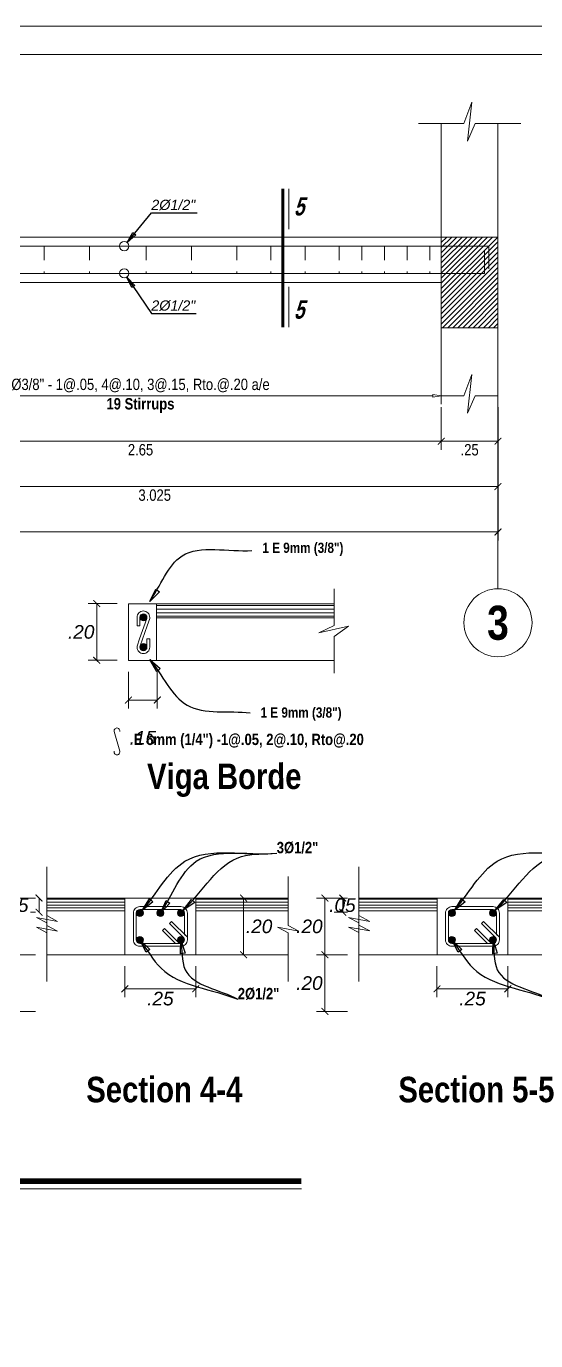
# Model space of a CAD drawing. Header units: millimetres. Extents: x 68 to 194, y 47 to 103.
# Drawn here: x 98.64 to 103.13, y 62.51 to 74.1 of the extents above; entities that cross this region are included whole.
import ezdxf
from ezdxf.enums import TextEntityAlignment as Align

# ---------------------------------------------------------------- set-up
doc = ezdxf.new("R2010")
doc.units = ezdxf.units.MM
doc.linetypes.add('CENTER2', pattern=[28.575, 19.05, -3.175, 3.175, -3.175])
doc.linetypes.add('DASHED2', pattern=[0.375, 0.25, -0.125])
for name, color, linetype, lineweight in [('E_Columna', 3, 'Continuous', 25), ('E_Estribo', 1, 'CENTER2', 20), ('E_Fierros', 2, 'Continuous', 50), ('G_Achurados', 54, 'Continuous', 5), ('G_Complemento', 30, 'Continuous', 20), ('G_Cortes', 3, 'Continuous', 60), ('G_Ejes', 253, 'Continuous', 20), ('G_Sombreados', 8, 'Continuous', 9), ('G_Texto', 122, 'Continuous', 20)]:
    doc.layers.add(name, color=color, linetype=linetype, lineweight=lineweight)
doc.layers.add('G_Acotación', color=171, linetype='Continuous')
doc.styles.add('Acotacion', font='ARIALN.TTF')
doc.styles.add('ARIAL', font='ariali.ttf', dxfattribs={"height": 0.12})
doc.styles.add('Cotas', font='ARIALNB.TTF', dxfattribs={"height": 0.1})
doc.styles.add('Eje', font='ARIALNB.TTF', dxfattribs={"height": 0.3})
doc.styles.add('Notas', font='ARIALNB.TTF', dxfattribs={"height": 0.15})
doc.styles.add('TITULOS', font='ARIALNB.TTF', dxfattribs={"height": 0.3})
doc.dimstyles.new('120', dxfattribs={"dimtxt": 1, "dimasz": 0.06, "dimexe": 0.06, "dimexo": 0.1, "dimgap": 0.08, "dimtad": 3, "dimtih": 1, "dimtoh": 1, "dimlfac": 0.4, "dimzin": 1, "dimdsep": 46, "dimtxsty": 'Cotas', "dimblk": 'ARCHTICK', "dimcen": 2.5, "dimdle": 0.06, "dimclrt": 21, "dimazin": 0, "dimtp": 0.2, "dimtm": 0.2, "dimtfac": 1, "dimtix": 1, "dimtmove": 1, "dimatfit": 0, "dimfxl": 0, "dimtolj": 1, "dimtzin": 1, "dimarcsym": 0})
doc.dimstyles.new('125', dxfattribs={"dimtxt": 1, "dimasz": 0.06, "dimexe": 0.06, "dimexo": 0.1, "dimgap": 0.08, "dimtad": 3, "dimtih": 1, "dimtoh": 1, "dimlfac": 0.5, "dimzin": 1, "dimdsep": 46, "dimtxsty": 'Cotas', "dimblk": 'ARCHTICK', "dimcen": 2.5, "dimdle": 0.06, "dimclrt": 4, "dimazin": 0, "dimtp": 0.2, "dimtm": 0.2, "dimtfac": 1, "dimtix": 1, "dimtmove": 1, "dimatfit": 3, "dimfxl": 0, "dimtolj": 1, "dimtzin": 1, "dimarcsym": 0})
doc.dimstyles.new('Lenin_20', dxfattribs={"dimscale": 0.5, "dimtxt": 0.1, "dimasz": 0.12, "dimexe": 0.15, "dimexo": 0.2, "dimgap": 0.05, "dimtad": 2, "dimtih": 1, "dimtoh": 1, "dimlfac": 0.4, "dimzin": 4, "dimdsep": 46, "dimtxsty": 'ARIAL', "dimblk": 'ARCHTICK', "dimcen": 0.12, "dimclrd": 256, "dimclre": 256, "dimclrt": 4, "dimazin": 1, "dimtm": 1e-09, "dimtfac": 1, "dimtmove": 2, "dimatfit": 2, "dimldrblk": 'ARCHTICK', "dimfxl": 0, "dimtolj": 1, "dimlwd": 13, "dimlwe": 18, "dimarcsym": 0})
doc.dimstyles.new('Lenin_25', dxfattribs={"dimscale": 0.5, "dimtxt": 0.2, "dimasz": 0.12, "dimexe": 0.15, "dimexo": 0.2, "dimgap": 0.05, "dimtad": 2, "dimtih": 1, "dimtoh": 1, "dimlfac": 0.5, "dimzin": 4, "dimdsep": 46, "dimtxsty": 'Acotacion', "dimblk": 'ARCHTICK', "dimcen": 0.12, "dimclrd": 256, "dimclre": 256, "dimclrt": 4, "dimazin": 1, "dimtm": 1e-09, "dimtfac": 1, "dimtmove": 2, "dimatfit": 2, "dimldrblk": 'ARCHTICK', "dimfxl": 0, "dimtolj": 1, "dimlwd": 13, "dimlwe": 18, "dimarcsym": 0})

# ---------------------------------------------------------------- blocks, each defined once
blk = doc.blocks.new('_ArchTick')
at = {"color": 0, "linetype": 'ByBlock', "const_width": 0.15}
blk.add_lwpolyline([(-0.5, -0.5), (0.5, 0.5)], dxfattribs=at)
blk = doc.blocks.new('*D601')
at = {"layer": 'Defpoints', "color": 0}
for p in [(90.8, 70.845), (102.8, 70.845), (102.8, 69.645)]:
    blk.add_point(p, dxfattribs=at)
at = {"layer": 'G_Acotación', "lineweight": 18}
for p, q in [((90.8, 70.745), (90.8, 69.57)), ((102.8, 70.745), (102.8, 69.57))]:
    blk.add_line(p, q, dxfattribs=at)
at = {"layer": 'G_Acotación', "lineweight": 13}
blk.add_line((90.8, 69.645), (102.8, 69.645), dxfattribs=at)
at = {"layer": 'G_Acotación', "lineweight": 13, "xscale": 0.06, "yscale": 0.06, "zscale": 0.06, "rotation": 180}
blk.add_blockref('_ArchTick', (90.8, 69.645), dxfattribs=at)
at = {"layer": 'G_Acotación', "lineweight": 13, "xscale": 0.06, "yscale": 0.06, "zscale": 0.06}
blk.add_blockref('_ArchTick', (102.8, 69.645), dxfattribs=at)
at = {"layer": 'G_Acotación', "color": 4, "lineweight": 5, "insert": (96.8, 69.569), "char_height": 0.1, "attachment_point": 5, "style": 'Acotacion'}
blk.add_mtext('\\A1;6.000', dxfattribs=at)
blk = doc.blocks.new('Eri')
blk.add_line((-1.7, 0), (0, 0))
blk.add_circle((-2, 0), 0.3)
at = {"color": 1, "style": 'Eje', "flags": 4}
blk.add_attdef('H', text='', height=0.3, dxfattribs=at).set_placement((-2, 0), align=Align.MIDDLE_CENTER)
blk = doc.blocks.new('_ClosedBlank')
at = {"color": 0, "linetype": 'ByBlock', "lineweight": -2}
for p, q in [((-1, 0.17), (0, 0)), ((-1, 0.17), (-1, -0.17)), ((0, 0), (-1, -0.17))]:
    blk.add_line(p, q, dxfattribs=at)
blk = doc.blocks.new('*D606')
at = {"layer": 'Defpoints', "color": 0}
for p in [(97, 71.845), (102.3, 71.845), (102.3, 70.845)]:
    blk.add_point(p, dxfattribs=at)
at = {"layer": 'G_Acotación', "lineweight": 18}
for p, q in [((97, 71.745), (97, 70.77)), ((102.3, 71.745), (102.3, 70.77))]:
    blk.add_line(p, q, dxfattribs=at)
at = {"layer": 'G_Acotación', "lineweight": 13}
blk.add_line((97.075, 70.845), (102.225, 70.845), dxfattribs=at)
at = {"layer": 'G_Acotación', "lineweight": 13, "xscale": 0.075, "yscale": 0.075, "zscale": 0.075, "rotation": 180}
blk.add_blockref('_ClosedBlank', (97, 70.845), dxfattribs=at)
at = {"layer": 'G_Acotación', "lineweight": 13, "xscale": 0.075, "yscale": 0.075, "zscale": 0.075}
blk.add_blockref('_ClosedBlank', (102.3, 70.845), dxfattribs=at)
at = {"layer": 'G_Acotación', "color": 4, "lineweight": 5, "insert": (99.65, 70.936), "char_height": 0.1, "attachment_point": 5, "style": 'Acotacion'}
blk.add_mtext('\\A1;Ø3/8" - 1@.05, 4@.10, 3@.15, Rto.@.20 a/e', dxfattribs=at)
blk = doc.blocks.new('*D607')
at = {"layer": 'Defpoints', "color": 0}
for p in [(96.75, 70.845), (102.8, 70.845), (102.8, 70.045)]:
    blk.add_point(p, dxfattribs=at)
at = {"layer": 'G_Acotación', "lineweight": 18}
for p, q in [((96.75, 70.745), (96.75, 69.97)), ((102.8, 70.745), (102.8, 69.97))]:
    blk.add_line(p, q, dxfattribs=at)
at = {"layer": 'G_Acotación', "lineweight": 13}
blk.add_line((96.75, 70.045), (102.8, 70.045), dxfattribs=at)
at = {"layer": 'G_Acotación', "lineweight": 13, "xscale": 0.06, "yscale": 0.06, "zscale": 0.06, "rotation": 180}
blk.add_blockref('_ArchTick', (96.75, 70.045), dxfattribs=at)
at = {"layer": 'G_Acotación', "lineweight": 13, "xscale": 0.06, "yscale": 0.06, "zscale": 0.06}
blk.add_blockref('_ArchTick', (102.8, 70.045), dxfattribs=at)
at = {"layer": 'G_Acotación', "color": 4, "lineweight": 5, "insert": (99.775, 69.969), "char_height": 0.1, "attachment_point": 5, "style": 'Acotacion'}
blk.add_mtext('\\A1;3.025', dxfattribs=at)
blk = doc.blocks.new('*D609')
at = {"layer": 'Defpoints', "color": 0}
for p in [(97, 70.845), (102.3, 70.845), (102.3, 70.445)]:
    blk.add_point(p, dxfattribs=at)
at = {"layer": 'G_Acotación', "lineweight": 18}
for p, q in [((97, 70.745), (97, 70.37)), ((102.3, 70.745), (102.3, 70.37))]:
    blk.add_line(p, q, dxfattribs=at)
at = {"layer": 'G_Acotación', "lineweight": 13}
blk.add_line((97, 70.445), (102.3, 70.445), dxfattribs=at)
at = {"layer": 'G_Acotación', "lineweight": 13, "xscale": 0.06, "yscale": 0.06, "zscale": 0.06, "rotation": 180}
blk.add_blockref('_ArchTick', (97, 70.445), dxfattribs=at)
at = {"layer": 'G_Acotación', "lineweight": 13, "xscale": 0.06, "yscale": 0.06, "zscale": 0.06}
blk.add_blockref('_ArchTick', (102.3, 70.445), dxfattribs=at)
at = {"layer": 'G_Acotación', "color": 4, "lineweight": 5, "insert": (99.65, 70.369), "char_height": 0.1, "attachment_point": 5, "style": 'Acotacion'}
blk.add_mtext('\\A1;2.65', dxfattribs=at)
blk = doc.blocks.new('*D610')
at = {"layer": 'Defpoints', "color": 0}
for p in [(102.3, 70.845), (102.8, 70.845), (102.8, 70.445)]:
    blk.add_point(p, dxfattribs=at)
at = {"layer": 'G_Acotación', "lineweight": 18}
for p, q in [((102.3, 70.745), (102.3, 70.37)), ((102.8, 70.745), (102.8, 70.37))]:
    blk.add_line(p, q, dxfattribs=at)
at = {"layer": 'G_Acotación', "lineweight": 13}
blk.add_line((102.3, 70.445), (102.8, 70.445), dxfattribs=at)
at = {"layer": 'G_Acotación', "lineweight": 13, "xscale": 0.06, "yscale": 0.06, "zscale": 0.06, "rotation": 180}
blk.add_blockref('_ArchTick', (102.3, 70.445), dxfattribs=at)
at = {"layer": 'G_Acotación', "lineweight": 13, "xscale": 0.06, "yscale": 0.06, "zscale": 0.06}
blk.add_blockref('_ArchTick', (102.8, 70.445), dxfattribs=at)
at = {"layer": 'G_Acotación', "color": 4, "lineweight": 5, "insert": (102.55, 70.369), "char_height": 0.1, "attachment_point": 5, "style": 'Acotacion'}
blk.add_mtext('\\A1;.25', dxfattribs=at)
blk = doc.blocks.new('A$C20F518DE')
at = {"linetype": 'CENTER2', "lineweight": 60, "ltscale": 3}
blk.add_line((0, 0), (0, 1.221), dxfattribs=at)
at = {"lineweight": 20}
for p, q in [((0.055, 0.864), (0.055, 1.221)), ((0.055, 0.357), (0.055, 0))]:
    blk.add_line(p, q, dxfattribs=at)
at = {"ltscale": 1.1, "style": 'Notas', "oblique": 15.641, "width": 0.871134, "flags": 4}
blk.add_attdef('C0', text='', height=0.161, dxfattribs=at).set_placement((0.192, 1.066), align=Align.MIDDLE_CENTER)
blk.add_attdef('C1', text='', height=0.161, rotation=360, dxfattribs=at).set_placement((0.192, 0.158), align=Align.MIDDLE_CENTER)
blk = doc.blocks.new('*D611')
at = {"layer": 'Defpoints', "color": 0}
for p in [(99.544, 68.513), (99.798, 68.513), (99.798, 68.163)]:
    blk.add_point(p, dxfattribs=at)
at = {"layer": 'G_Acotación', "lineweight": 18}
for p, q in [((99.544, 68.413), (99.544, 68.088)), ((99.798, 68.413), (99.798, 68.088))]:
    blk.add_line(p, q, dxfattribs=at)
at = {"layer": 'G_Acotación', "lineweight": 13}
blk.add_line((99.544, 68.163), (99.798, 68.163), dxfattribs=at)
at = {"layer": 'G_Acotación', "lineweight": 13, "xscale": 0.06, "yscale": 0.06, "zscale": 0.06, "rotation": 180}
blk.add_blockref('_ArchTick', (99.544, 68.163), dxfattribs=at)
at = {"layer": 'G_Acotación', "lineweight": 13, "xscale": 0.06, "yscale": 0.06, "zscale": 0.06}
blk.add_blockref('_ArchTick', (99.798, 68.163), dxfattribs=at)
at = {"layer": 'G_Acotación', "color": 4, "lineweight": 5, "insert": (99.671, 67.83), "char_height": 0.12, "attachment_point": 5, "style": 'ARIAL'}
blk.add_mtext('\\A1;.15', dxfattribs=at)
blk = doc.blocks.new('*D612')
at = {"layer": 'Defpoints', "color": 0}
for p in [(99.544, 69.013), (99.264, 68.513), (99.544, 68.513)]:
    blk.add_point(p, dxfattribs=at)
at = {"layer": 'G_Acotación', "lineweight": 18}
for p, q in [((99.444, 69.013), (99.189, 69.013)), ((99.444, 68.513), (99.189, 68.513))]:
    blk.add_line(p, q, dxfattribs=at)
at = {"layer": 'G_Acotación', "lineweight": 13}
blk.add_line((99.264, 69.013), (99.264, 68.513), dxfattribs=at)
at = {"layer": 'G_Acotación', "lineweight": 13, "xscale": 0.06, "yscale": 0.06, "zscale": 0.06}
for p, rotation in [((99.264, 69.013), 90), ((99.264, 68.513), 270)]:
    blk.add_blockref('_ArchTick', p, dxfattribs=dict(at, rotation=rotation))
at = {"layer": 'G_Acotación', "color": 4, "lineweight": 5, "insert": (99.127, 68.763), "char_height": 0.12, "attachment_point": 5, "style": 'ARIAL'}
blk.add_mtext('\\A1;.20', dxfattribs=at)
blk = doc.blocks.new('*D679')
at = {"layer": 'Defpoints', "color": 0}
for p in [(99.512, 65.917), (100.137, 65.917), (100.137, 65.617)]:
    blk.add_point(p, dxfattribs=at)
at = {"layer": 'G_Acotación', "lineweight": 18}
for p, q in [((99.512, 65.817), (99.512, 65.542)), ((100.137, 65.817), (100.137, 65.542))]:
    blk.add_line(p, q, dxfattribs=at)
at = {"layer": 'G_Acotación', "lineweight": 13}
blk.add_line((99.512, 65.617), (100.137, 65.617), dxfattribs=at)
at = {"layer": 'G_Acotación', "lineweight": 13, "xscale": 0.06, "yscale": 0.06, "zscale": 0.06, "rotation": 180}
blk.add_blockref('_ArchTick', (99.512, 65.617), dxfattribs=at)
at = {"layer": 'G_Acotación', "lineweight": 13, "xscale": 0.06, "yscale": 0.06, "zscale": 0.06}
blk.add_blockref('_ArchTick', (100.137, 65.617), dxfattribs=at)
at = {"layer": 'G_Acotación', "color": 4, "lineweight": 5, "insert": (99.825, 65.53), "char_height": 0.12, "attachment_point": 5, "style": 'ARIAL'}
blk.add_mtext('\\A1;.25', dxfattribs=at)
blk = doc.blocks.new('*D680')
at = {"layer": 'Defpoints', "color": 0}
for p in [(100.137, 66.417), (100.558, 66.417), (100.137, 65.917)]:
    blk.add_point(p, dxfattribs=at)
at = {"layer": 'G_Acotación', "lineweight": 18}
for p, q in [((100.237, 66.417), (100.633, 66.417)), ((100.237, 65.917), (100.633, 65.917))]:
    blk.add_line(p, q, dxfattribs=at)
at = {"layer": 'G_Acotación', "lineweight": 13}
blk.add_line((100.558, 65.917), (100.558, 66.417), dxfattribs=at)
at = {"layer": 'G_Acotación', "lineweight": 13, "xscale": 0.06, "yscale": 0.06, "zscale": 0.06}
for p, rotation in [((100.558, 66.417), 90), ((100.558, 65.917), 270)]:
    blk.add_blockref('_ArchTick', p, dxfattribs=dict(at, rotation=rotation))
at = {"layer": 'G_Acotación', "color": 4, "lineweight": 5, "insert": (100.695, 66.167), "char_height": 0.12, "attachment_point": 5, "style": 'ARIAL'}
blk.add_mtext('\\A1;.20', dxfattribs=at)
blk = doc.blocks.new('*D681')
at = {"layer": 'Defpoints', "color": 0}
for p in [(98.825, 66.417), (98.756, 66.292), (98.825, 66.292)]:
    blk.add_point(p, dxfattribs=at)
at = {"layer": 'G_Acotación', "lineweight": 18}
for p, q in [((98.725, 66.417), (98.681, 66.417)), ((98.725, 66.292), (98.681, 66.292))]:
    blk.add_line(p, q, dxfattribs=at)
at = {"layer": 'G_Acotación', "lineweight": 13}
blk.add_line((98.756, 66.417), (98.756, 66.292), dxfattribs=at)
at = {"layer": 'G_Acotación', "lineweight": 13, "xscale": 0.06, "yscale": 0.06, "zscale": 0.06}
for p, rotation in [((98.756, 66.417), 90), ((98.756, 66.292), 270)]:
    blk.add_blockref('_ArchTick', p, dxfattribs=dict(at, rotation=rotation))
at = {"layer": 'G_Acotación', "color": 4, "lineweight": 5, "insert": (98.546, 66.354), "char_height": 0.12, "attachment_point": 5, "style": 'ARIAL'}
blk.add_mtext('\\A1;.05', dxfattribs=at)
blk = doc.blocks.new('*D682')
at = {"layer": 'Defpoints', "color": 0}
for p in [(98.825, 66.417), (98.525, 65.917), (98.825, 65.917)]:
    blk.add_point(p, dxfattribs=at)
at = {"layer": 'G_Acotación', "lineweight": 18}
for p, q in [((98.725, 66.417), (98.45, 66.417)), ((98.725, 65.917), (98.45, 65.917))]:
    blk.add_line(p, q, dxfattribs=at)
at = {"layer": 'G_Acotación', "lineweight": 13}
blk.add_line((98.525, 66.417), (98.525, 65.917), dxfattribs=at)
at = {"layer": 'G_Acotación', "lineweight": 13, "xscale": 0.06, "yscale": 0.06, "zscale": 0.06}
for p, rotation in [((98.525, 66.417), 90), ((98.525, 65.917), 270)]:
    blk.add_blockref('_ArchTick', p, dxfattribs=dict(at, rotation=rotation))
at = {"layer": 'G_Acotación', "color": 4, "lineweight": 5, "insert": (98.388, 66.167), "char_height": 0.12, "attachment_point": 5, "style": 'ARIAL'}
blk.add_mtext('\\A1;.20', dxfattribs=at)
blk = doc.blocks.new('*D683')
at = {"layer": 'Defpoints', "color": 0}
for p in [(98.825, 65.917), (98.525, 65.417), (98.825, 65.417)]:
    blk.add_point(p, dxfattribs=at)
at = {"layer": 'G_Acotación', "lineweight": 18}
for p, q in [((98.725, 65.917), (98.45, 65.917)), ((98.725, 65.417), (98.45, 65.417))]:
    blk.add_line(p, q, dxfattribs=at)
at = {"layer": 'G_Acotación', "lineweight": 13}
blk.add_line((98.525, 65.917), (98.525, 65.417), dxfattribs=at)
at = {"layer": 'G_Acotación', "lineweight": 13, "xscale": 0.06, "yscale": 0.06, "zscale": 0.06}
for p, rotation in [((98.525, 65.917), 90), ((98.525, 65.417), 270)]:
    blk.add_blockref('_ArchTick', p, dxfattribs=dict(at, rotation=rotation))
at = {"layer": 'G_Acotación', "color": 4, "lineweight": 5, "insert": (98.388, 65.667), "char_height": 0.12, "attachment_point": 5, "style": 'ARIAL'}
blk.add_mtext('\\A1;.20', dxfattribs=at)
blk = doc.blocks.new('*D689')
at = {"layer": 'Defpoints', "color": 0}
for p in [(102.262, 65.917), (102.887, 65.917), (102.887, 65.617)]:
    blk.add_point(p, dxfattribs=at)
at = {"layer": 'G_Acotación', "lineweight": 18}
for p, q in [((102.262, 65.817), (102.262, 65.542)), ((102.887, 65.817), (102.887, 65.542))]:
    blk.add_line(p, q, dxfattribs=at)
at = {"layer": 'G_Acotación', "lineweight": 13}
blk.add_line((102.262, 65.617), (102.887, 65.617), dxfattribs=at)
at = {"layer": 'G_Acotación', "lineweight": 13, "xscale": 0.06, "yscale": 0.06, "zscale": 0.06, "rotation": 180}
blk.add_blockref('_ArchTick', (102.262, 65.617), dxfattribs=at)
at = {"layer": 'G_Acotación', "lineweight": 13, "xscale": 0.06, "yscale": 0.06, "zscale": 0.06}
blk.add_blockref('_ArchTick', (102.887, 65.617), dxfattribs=at)
at = {"layer": 'G_Acotación', "color": 4, "lineweight": 5, "insert": (102.575, 65.53), "char_height": 0.12, "attachment_point": 5, "style": 'ARIAL'}
blk.add_mtext('\\A1;.25', dxfattribs=at)
blk = doc.blocks.new('*D690')
at = {"layer": 'Defpoints', "color": 0}
for p in [(102.887, 66.417), (103.308, 66.417), (102.887, 65.917)]:
    blk.add_point(p, dxfattribs=at)
at = {"layer": 'G_Acotación', "lineweight": 18}
for p, q in [((102.987, 66.417), (103.383, 66.417)), ((102.987, 65.917), (103.383, 65.917))]:
    blk.add_line(p, q, dxfattribs=at)
at = {"layer": 'G_Acotación', "lineweight": 13}
blk.add_line((103.308, 65.917), (103.308, 66.417), dxfattribs=at)
at = {"layer": 'G_Acotación', "lineweight": 13, "xscale": 0.06, "yscale": 0.06, "zscale": 0.06}
for p, rotation in [((103.308, 66.417), 90), ((103.308, 65.917), 270)]:
    blk.add_blockref('_ArchTick', p, dxfattribs=dict(at, rotation=rotation))
at = {"layer": 'G_Acotación', "color": 4, "lineweight": 5, "insert": (103.445, 66.167), "char_height": 0.12, "attachment_point": 5, "style": 'ARIAL'}
blk.add_mtext('\\A1;.20', dxfattribs=at)
blk = doc.blocks.new('*D691')
at = {"layer": 'Defpoints', "color": 0}
for p in [(101.575, 66.417), (101.432, 66.292), (101.575, 66.292)]:
    blk.add_point(p, dxfattribs=at)
at = {"layer": 'G_Acotación', "lineweight": 18}
for p, q in [((101.475, 66.417), (101.357, 66.417)), ((101.475, 66.292), (101.357, 66.292))]:
    blk.add_line(p, q, dxfattribs=at)
at = {"layer": 'G_Acotación', "lineweight": 13}
blk.add_line((101.432, 66.417), (101.432, 66.292), dxfattribs=at)
at = {"layer": 'G_Acotación', "lineweight": 13, "xscale": 0.06, "yscale": 0.06, "zscale": 0.06}
for p, rotation in [((101.432, 66.417), 90), ((101.432, 66.292), 270)]:
    blk.add_blockref('_ArchTick', p, dxfattribs=dict(at, rotation=rotation))
at = {"layer": 'G_Acotación', "color": 4, "lineweight": 5, "insert": (101.429, 66.354), "char_height": 0.12, "attachment_point": 5, "style": 'ARIAL'}
blk.add_mtext('\\A1;.05', dxfattribs=at)
blk = doc.blocks.new('*D692')
at = {"layer": 'Defpoints', "color": 0}
for p in [(101.575, 66.417), (101.275, 65.917), (101.575, 65.917)]:
    blk.add_point(p, dxfattribs=at)
at = {"layer": 'G_Acotación', "lineweight": 18}
for p, q in [((101.475, 66.417), (101.2, 66.417)), ((101.475, 65.917), (101.2, 65.917))]:
    blk.add_line(p, q, dxfattribs=at)
at = {"layer": 'G_Acotación', "lineweight": 13}
blk.add_line((101.275, 66.417), (101.275, 65.917), dxfattribs=at)
at = {"layer": 'G_Acotación', "lineweight": 13, "xscale": 0.06, "yscale": 0.06, "zscale": 0.06}
for p, rotation in [((101.275, 66.417), 90), ((101.275, 65.917), 270)]:
    blk.add_blockref('_ArchTick', p, dxfattribs=dict(at, rotation=rotation))
at = {"layer": 'G_Acotación', "color": 4, "lineweight": 5, "insert": (101.138, 66.167), "char_height": 0.12, "attachment_point": 5, "style": 'ARIAL'}
blk.add_mtext('\\A1;.20', dxfattribs=at)
blk = doc.blocks.new('*D693')
at = {"layer": 'Defpoints', "color": 0}
for p in [(101.575, 65.917), (101.275, 65.417), (101.575, 65.417)]:
    blk.add_point(p, dxfattribs=at)
at = {"layer": 'G_Acotación', "lineweight": 18}
for p, q in [((101.475, 65.917), (101.2, 65.917)), ((101.475, 65.417), (101.2, 65.417))]:
    blk.add_line(p, q, dxfattribs=at)
at = {"layer": 'G_Acotación', "lineweight": 13}
blk.add_line((101.275, 65.917), (101.275, 65.417), dxfattribs=at)
at = {"layer": 'G_Acotación', "lineweight": 13, "xscale": 0.06, "yscale": 0.06, "zscale": 0.06}
for p, rotation in [((101.275, 65.917), 90), ((101.275, 65.417), 270)]:
    blk.add_blockref('_ArchTick', p, dxfattribs=dict(at, rotation=rotation))
at = {"layer": 'G_Acotación', "color": 4, "lineweight": 5, "insert": (101.138, 65.667), "char_height": 0.12, "attachment_point": 5, "style": 'ARIAL'}
blk.add_mtext('\\A1;.20', dxfattribs=at)

msp = doc.modelspace()

# ---------------------------------------------------------------- hatches: boundary and pattern name
at = {"layer": 'E_Fierros', "lineweight": 5}
for points in [[(99.6441, 68.8917, 1), (99.7066, 68.8917, 1)], [(99.6441, 68.6292, -1), (99.7066, 68.6292, -1)], [(99.675, 66.2853, 1), (99.6125, 66.2853, 1)], [(99.8562, 66.2853, 1), (99.7937, 66.2853, 1)], [(100.0375, 66.2853, 1), (99.975, 66.2853, 1)], [(102.425, 66.2853, 1), (102.3625, 66.2853, 1)], [(102.7875, 66.2853, 1), (102.725, 66.2853, 1)], [(99.675, 66.0478, 1), (99.6125, 66.0478, 1)], [(100.0375, 66.0478, 1), (99.975, 66.0478, 1)], [(102.425, 66.0478, 1), (102.3625, 66.0478, 1)], [(102.7875, 66.0478, 1), (102.725, 66.0478, 1)]]:
    msp.add_hatch(color=256, dxfattribs=at).paths.add_polyline_path(points)
at = {"layer": 'G_Sombreados', "lineweight": 5}
h = msp.add_hatch(dxfattribs=at)
h.set_pattern_fill('LINE', color=256, scale=0.01, angle=45, style=0)
h.set_pattern_definition([(45, (-1008.424064, -723.140938), (-0.0224506403, 0.0224506403), [])])
h.paths.add_polyline_path([(102.2996, 71.4447), (102.7996, 71.4447), (102.7996, 72.2447), (102.2996, 72.2447)])
h = msp.add_hatch(dxfattribs=at)
h.set_pattern_fill('LINE', color=256, scale=0.01, style=0)
h.set_pattern_definition([(0, (-461.239844, -575.941175), (0, 0.03175), [])])
h.paths.add_polyline_path([(101.3541, 68.8875), (101.3541, 69.0125), (99.7916, 69.0125), (99.7916, 68.8875)])
h = msp.add_hatch(dxfattribs=at)
h.set_pattern_fill('LINE', color=256, scale=0.008, style=0)
h.set_pattern_definition([(0, (12.31758, 47.71184), (0, 0.0254), [])])
h.paths.add_polyline_path([(99.5125, 66.2916), (99.5125, 66.4166), (98.825, 66.4166), (98.825, 66.2916)])
h.paths.add_polyline_path([(100.1375, 66.4166), (100.1375, 66.2916), (100.95, 66.2916), (100.95, 66.4166)])
h = msp.add_hatch(dxfattribs=at)
h.set_pattern_fill('LINE', color=256, scale=0.008, style=0)
h.set_pattern_definition([(0, (15.06758, 47.71184), (0, 0.0254), [])])
h.paths.add_polyline_path([(102.8875, 66.4166), (102.8875, 66.2916), (103.7, 66.2916), (103.7, 66.4166)])
h.paths.add_polyline_path([(102.2625, 66.2916), (102.2625, 66.4166), (101.575, 66.4166), (101.575, 66.2916)])

# ---------------------------------------------------------------- linework, layer by layer
at = {"lineweight": 5}
for points in [[(109.6519, 46.547), (109.6519, 74.1029), (68.6019, 74.1029), (68.6019, 46.547)], [(109.4019, 46.797), (109.4019, 73.8529), (68.8519, 73.8529), (68.8519, 46.797)]]:
    msp.add_lwpolyline(points, close=True, dxfattribs=at)
at = {"layer": 'E_Columna', "lineweight": 5}
for points in [[(102.7996, 71.4447), (102.7996, 72.2447), (102.2996, 72.2447), (102.2996, 71.4447)], [(102.2996, 71.4447), (102.7996, 71.4447), (102.7996, 72.2447), (102.2996, 72.2447)], [(99.5125, 65.9166), (100.1375, 65.9166), (100.1375, 66.4166), (99.5125, 66.4166)], [(102.2625, 65.9166), (102.8875, 65.9166), (102.8875, 66.4166), (102.2625, 66.4166)]]:
    msp.add_lwpolyline(points, close=True, dxfattribs=at)
at = {"layer": 'E_Estribo', "linetype": 'DASHED2', "lineweight": 5, "ltscale": 0.5}
for p, q in [((98.7996, 72.1647), (98.7996, 71.9247)), ((99.1996, 72.1647), (99.1996, 71.9247)), ((99.6996, 72.1647), (99.6996, 71.9247)), ((100.0996, 72.1647), (100.0996, 71.9247)), ((100.4996, 72.1647), (100.4996, 71.9247)), ((100.7996, 72.1647), (100.7996, 71.9247)), ((101.0996, 72.1647), (101.0996, 71.9247)), ((101.3996, 72.1647), (101.3996, 71.9247)), ((101.5996, 72.1647), (101.5996, 71.9247)), ((101.7996, 72.1647), (101.7996, 71.9247)), ((101.9996, 72.1647), (101.9996, 71.9247)), ((102.1996, 72.1647), (102.1996, 71.9247))]:
    msp.add_line(p, q, dxfattribs=at)
at = {"layer": 'E_Estribo', "linetype": 'Continuous', "lineweight": 5}
for points in [[(99.7316, 68.882), (99.7316, 68.8917, 0.4142136), (99.6753, 68.9479, 0.4142136), (99.6191, 68.8917), (99.6191, 68.8178), (99.6441, 68.8178), (99.6441, 68.8917, -0.4142136), (99.6753, 68.9229, -0.4142136), (99.7066, 68.8917, -0.0851642), (99.7048, 68.8813), (99.6418, 68.703), (99.6191, 68.6388), (99.6191, 68.6292, 0.4142136), (99.6753, 68.5729, 0.4142136), (99.7316, 68.6292), (99.7316, 68.703), (99.7066, 68.703), (99.7066, 68.6292, -0.4142136), (99.6753, 68.5979, -0.4142136), (99.6441, 68.6292, -0.0851642), (99.6458, 68.6396), (99.7089, 68.8178)], [(100.0062, 65.9916, 0.4142136), (100.0625, 66.0478), (100.0625, 66.0711), (99.9223, 66.2113), (99.9046, 66.1936), (100.0283, 66.0699, -0.1989124), (100.0375, 66.0478, -0.4142136), (100.0062, 66.0166), (99.6437, 66.0166, -0.4142136), (99.6125, 66.0478), (99.6125, 66.2853, -0.4142136), (99.6437, 66.3166), (100.0062, 66.3166, -0.4142136), (100.0375, 66.2853), (100.0375, 66.0961), (100.0625, 66.0711), (100.0625, 66.2853, 0.4142136), (100.0062, 66.3416), (99.6437, 66.3416, 0.4142136), (99.5875, 66.2853), (99.5875, 66.0478, 0.4142136), (99.6437, 65.9916)], [(102.7562, 65.9916, 0.4142136), (102.8125, 66.0478), (102.8125, 66.0711), (102.6723, 66.2113), (102.6546, 66.1936), (102.7783, 66.0699, -0.1989124), (102.7875, 66.0478, -0.4142136), (102.7562, 66.0166), (102.3937, 66.0166, -0.4142136), (102.3625, 66.0478), (102.3625, 66.2853, -0.4142136), (102.3937, 66.3166), (102.7562, 66.3166, -0.4142136), (102.7875, 66.2853), (102.7875, 66.0961), (102.8125, 66.0711), (102.8125, 66.2853, 0.4142136), (102.7562, 66.3416), (102.3937, 66.3416, 0.4142136), (102.3375, 66.2853), (102.3375, 66.0478, 0.4142136), (102.3937, 65.9916)], [(99.8604, 66.1495), (99.8427, 66.1318), (99.9579, 66.0166), (100.0062, 66.0166, -0.1989124), (99.9841, 66.0257)], [(102.6104, 66.1495), (102.5927, 66.1318), (102.7079, 66.0166), (102.7562, 66.0166, -0.1989124), (102.7341, 66.0257)]]:
    msp.add_lwpolyline(points, format="xyb", close=True, dxfattribs=at)
msp.add_lwpolyline([(99.6753, 68.5979, -0.4142136), (99.6441, 68.6292), (99.6441, 68.6345)], format="xyb", dxfattribs=at)
at = {"layer": 'E_Fierros', "lineweight": 5}
for p, q in [((102.7196, 72.1647), (90.8796, 72.1647)), ((102.6796, 72.1247), (102.6796, 71.9247)), ((102.7196, 72.1647), (102.7196, 71.9647)), ((90.9196, 71.9247), (102.6796, 71.9247))]:
    msp.add_line(p, q, dxfattribs=at)
for centre in [(99.6753, 68.8917), (99.6753, 68.6292), (99.6437, 66.2853), (99.6437, 66.2853), (99.825, 66.2853), (99.825, 66.2853), (100.0062, 66.2853), (100.0062, 66.2853), (102.3937, 66.2853), (102.3937, 66.2853), (102.7562, 66.2853), (102.7562, 66.2853), (99.6437, 66.0478), (100.0062, 66.0478), (100.0062, 66.0478), (102.3937, 66.0478), (102.7562, 66.0478), (102.7562, 66.0478)]:
    msp.add_circle(centre, 0.0312, dxfattribs=at)
at = {"layer": 'G_Achurados', "lineweight": 5}
for points in [[(102.0996, 73.2447), (102.4996, 73.2447), (102.5678, 73.4342), (102.5313, 73.0908), (102.5996, 73.2447), (102.7996, 73.2447), (102.9996, 73.2447)], [(102.2996, 73.2447), (102.4996, 73.2447)]]:
    msp.add_lwpolyline(points, dxfattribs=at)
at = {"layer": 'G_Complemento', "lineweight": 5}
for p, q in [((99.7919, 69.0125), (101.3552, 69.0125)), ((99.7919, 68.8875), (101.3552, 68.8875)), ((99.7919, 68.5125), (101.3552, 68.5125)), ((100.95, 66.4166), (98.825, 66.4166)), ((103.7, 66.4166), (101.575, 66.4166)), ((99.5125, 65.9166), (98.825, 65.9166)), ((100.1375, 65.9166), (100.95, 65.9166)), ((102.2625, 65.9166), (101.575, 65.9166)), ((102.8875, 65.9166), (103.7, 65.9166))]:
    msp.add_line(p, q, dxfattribs=at)
for points in [[(102.4996, 72.2447), (102.7996, 72.2447), (102.7996, 73.2447), (102.5996, 73.2447), (102.5313, 73.0908), (102.5678, 73.4342), (102.4996, 73.2447), (102.2996, 73.2447), (102.2996, 72.2447), (96.9996, 72.2447)], [(102.7996, 70.8447), (102.7996, 73.2447)], [(96.9996, 71.8447), (102.2996, 71.8447), (102.2996, 70.8447), (102.4996, 70.8447), (102.5678, 71.0342), (102.5313, 70.6908), (102.5996, 70.8447), (102.7996, 70.8447), (102.7996, 71.8447)], [(101.3552, 69.1428), (101.3552, 68.8199), (101.2206, 68.7562), (101.4823, 68.8129), (101.3552, 68.7216), (101.3552, 68.3987)], [(98.825, 66.6916), (98.825, 66.2623), (98.9195, 66.2116), (98.733, 66.2465), (98.825, 66.1973), (98.825, 65.7666)], [(101.575, 66.6916), (101.575, 66.2623), (101.6695, 66.2116), (101.483, 66.2465), (101.575, 66.1973), (101.575, 65.7666)], [(98.825, 66.6057), (98.825, 66.1765), (98.9195, 66.1258), (98.733, 66.1606), (98.825, 66.1115), (98.825, 65.6807)], [(100.95, 66.6057), (100.95, 66.1765), (101.0445, 66.1258), (100.858, 66.1606), (100.95, 66.1115), (100.95, 65.6807)], [(101.575, 66.6069), (101.575, 66.1776), (101.6695, 66.127), (101.483, 66.1618), (101.575, 66.1126), (101.575, 65.6819)]]:
    msp.add_lwpolyline(points, dxfattribs=at)
msp.add_lwpolyline([(99.544, 68.5125), (99.7919, 68.5125), (99.7919, 69.0125), (99.544, 69.0125)], close=True, dxfattribs=at)
at = {"layer": 'G_Texto', "lineweight": 5}
msp.add_line((99.4665, 67.7112), (99.4183, 67.8854), dxfattribs=at)
at = {"layer": 'G_Texto', "lineweight": 5, "const_width": 0.05}
msp.add_lwpolyline([(89.9623, 63.9217), (101.068, 63.9217)], dxfattribs=at)
at = {"layer": 'G_Texto', "lineweight": 5}
msp.add_lwpolyline([(89.9623, 63.8534), (101.068, 63.8534)], dxfattribs=at)
for centre in [(99.5067, 72.1647), (99.5067, 71.9247)]:
    msp.add_circle(centre, 0.041, dxfattribs=at)
for centre, start, end in [((99.4424, 67.892), 344.53399, 195.46601), ((99.4424, 67.7045), 164.53399, 15.46601)]:
    msp.add_arc(centre, 0.025, start, end, dxfattribs=at)

# ---------------------------------------------------------------- block references
at = {"layer": 'G_Cortes', "lineweight": 5}
ref = msp.add_blockref('A$C20F518DE', (100.9028, 71.449), dxfattribs=at)
ref.add_attrib('C0', '5', dxfattribs={"layer": '0', "ltscale": 1.1, "height": 0.1613, "style": 'Notas', "oblique": 15.64103, "width": 0.871134, "flags": 4}).set_placement((101.0451, 72.5152), align=Align.MIDDLE_CENTER)
ref.add_attrib('C1', '5', dxfattribs={"layer": '0', "ltscale": 1.1, "height": 0.1613, "rotation": 360, "style": 'Notas', "oblique": 15.64103, "width": 0.871134, "flags": 4}).set_placement((101.0451, 71.6053), align=Align.MIDDLE_CENTER)
at = {"layer": 'G_Ejes', "lineweight": 5}
ref = msp.add_blockref('Eri', (102.7996, 70.8447), dxfattribs=dict(at, rotation=90))
ref.add_attrib('H', '3', dxfattribs={"layer": '0', "color": 1, "height": 0.3, "style": 'Eje', "flags": 4}).set_placement((102.7996, 68.8447), align=Align.MIDDLE_CENTER)

# ---------------------------------------------------------------- texts
at = {"layer": 'E_Columna', "lineweight": 5, "style": 'Notas'}
for s, p in [('Viga Borde', (100.388, 67.3779)), ('Section 4-4', (99.8596, 64.6166)), ('Section 5-5', (102.6096, 64.6166))]:
    msp.add_text(s, height=0.225, rotation=0.03015, dxfattribs=at).set_placement(p, align=Align.CENTER)
at = {"layer": 'G_Texto', "lineweight": 5, "style": 'ARIAL'}
for p in [(99.7456, 72.4834), (99.7456, 71.5962)]:
    msp.add_text('2Ø1/2"', height=0.09, dxfattribs=at).set_placement(p)
at = {"layer": 'G_Texto', "color": 0, "lineweight": 5, "style": 'TITULOS'}
msp.add_text('19 Stirrups', height=0.1, dxfattribs=at).set_placement((99.6496, 70.8247), align=Align.TOP_CENTER)
at = {"layer": 'G_Texto', "color": 4, "lineweight": 5, "style": 'Cotas'}
for s, p in [('3Ø1/2"', (100.8504, 66.8125)), ('2Ø1/2"', (100.507, 65.5248))]:
    msp.add_text(s, height=0.1, rotation=360, dxfattribs=at).set_placement(p)
at = {"layer": 'G_Texto', "color": 4, "lineweight": 5, "char_height": 0.09, "width": 1.6, "style": 'Cotas'}
for insert, attachment_point in [((100.7241, 69.4333), 7), ((100.708, 68.0979), 1)]:
    msp.add_mtext('1 E 9mm (3/8")', dxfattribs=dict(at, insert=insert, attachment_point=attachment_point))
at = {"layer": 'G_Texto', "lineweight": 5, "insert": (99.5919, 67.8661), "char_height": 0.1, "width": 2.458866, "attachment_point": 1, "style": 'Cotas'}
msp.add_mtext('E 6mm (1/4") -1@.05, 2@.10, Rto@.20', dxfattribs=at)

# ---------------------------------------------------------------- dimensions: what is measured, and where the dimension line sits
at = {"layer": 'G_Acotación', "lineweight": 5}
dim = msp.add_linear_dim(base=(102.2996, 70.8447), p1=(96.9996, 71.8447), p2=(102.2996, 71.8447), text='Ø3/8" - 1@.05, 4@.10, 3@.15, Rto.@.20 a/e', dimstyle='Lenin_25', override={"dimasz": 0.15, "dimtad": 3, "dimblk1": 'ClosedBlank', "dimblk2": 'ClosedBlank', "dimsah": 1, "dimfxl": 0.065}, dxfattribs=at)
dim.commit()
dim.dimension.update_dxf_attribs({"geometry": '*D606', "text_midpoint": (99.6496, 70.9362)})
for base, p1, p2, override, picture, middle in [((102.7996, 69.6447), (90.7996, 70.8447), (102.7996, 70.8447), {"dimdec": 3, "dimfxl": 0.06}, '*D601', (96.7996, 69.5686)), ((102.7996, 70.0447), (96.7496, 70.8447), (102.7996, 70.8447), {"dimdec": 3, "dimfxl": 0.06}, '*D607', (99.7746, 69.9686)), ((102.2996, 70.4447), (96.9996, 70.8447), (102.2996, 70.8447), {"dimfxl": 0.06}, '*D609', (99.6496, 70.3686)), ((102.7996, 70.4447), (102.2996, 70.8447), (102.7996, 70.8447), {"dimfxl": 0.06}, '*D610', (102.5496, 70.3686))]:
    dim = msp.add_linear_dim(base=base, p1=p1, p2=p2, dimstyle='Lenin_25', override=override, dxfattribs=at)
    dim.commit()
    dim.dimension.update_dxf_attribs({"geometry": picture, "text_midpoint": middle})
for base, p1, p2, picture, middle in [((99.264, 68.5125), (99.544, 69.0125), (99.544, 68.5125), '*D612', (99.1266, 68.7625)), ((98.525, 65.9166), (98.825, 66.4166), (98.825, 65.9166), '*D682', (98.3875, 66.1666)), ((98.7563, 66.2916), (98.825, 66.4166), (98.825, 66.2916), '*D681', (98.5462, 66.3541)), ((100.5579, 66.4166), (100.1375, 65.9166), (100.1375, 66.4166), '*D680', (100.6954, 66.1666)), ((101.275, 65.9166), (101.575, 66.4166), (101.575, 65.9166), '*D692', (101.1375, 66.1666)), ((103.3079, 66.4166), (102.8875, 65.9166), (102.8875, 66.4166), '*D690', (103.4454, 66.1666)), ((98.525, 65.4166), (98.825, 65.9166), (98.825, 65.4166), '*D683', (98.3875, 65.6666)), ((101.275, 65.4166), (101.575, 65.9166), (101.575, 65.4166), '*D693', (101.1375, 65.6666))]:
    dim = msp.add_linear_dim(base=base, p1=p1, p2=p2, angle=90, dimstyle='Lenin_20', dxfattribs=at)
    dim.commit()
    dim.dimension.update_dxf_attribs({"geometry": picture, "text_midpoint": middle})
dim = msp.add_aligned_dim(p1=(99.544, 68.5125), p2=(99.7978, 68.5125), distance=-0.3499, text='.15', dimstyle='Lenin_20', dxfattribs=at)
dim.commit()
dim.dimension.update_dxf_attribs({"geometry": '*D611', "text_midpoint": (99.6709, 67.8301)})
dim = msp.add_linear_dim(base=(101.4317, 66.2916), p1=(101.575, 66.4166), p2=(101.575, 66.2916), angle=90, dimstyle='Lenin_20', dxfattribs=at)
dim.commit()
dim.dimension.update_dxf_attribs({"geometry": '*D691', "text_midpoint": (101.4289, 66.3541), "dimtype": 160})
for base, p1, p2, picture, middle in [((100.1375, 65.6166), (99.5125, 65.9166), (100.1375, 65.9166), '*D679', (99.825, 65.5303)), ((102.8875, 65.6166), (102.2625, 65.9166), (102.8875, 65.9166), '*D689', (102.575, 65.5303))]:
    dim = msp.add_linear_dim(base=base, p1=p1, p2=p2, dimstyle='Lenin_20', dxfattribs=at)
    dim.commit()
    dim.dimension.update_dxf_attribs({"geometry": picture, "text_midpoint": middle})

# ---------------------------------------------------------------- leaders
at = {"layer": 'G_Texto', "lineweight": 5}
for points in [[(99.5326, 72.1965), (99.7456, 72.4584), (100.1491, 72.4584)], [(99.5297, 71.8907), (99.7456, 71.5714), (100.1416, 71.5714)]]:
    msp.add_leader(points, dimstyle='125', override={"dimasz": 0.1, "dimgap": 0.08, "dimtad": 0, "dimldrblk": 'ClosedBlank'}, dxfattribs=at)
at = {"layer": 'G_Texto', "lineweight": 5, "path_type": 1, "annotation_type": 0, "has_hookline": 1, "hookline_direction": 0, "text_width": 0.7002}
msp.add_leader([(99.7313, 69.0305), (100.0155, 69.4343), (100.6319, 69.4816)], dimstyle='120', override={"dimasz": 0.12, "dimgap": 0.08, "dimtad": 0, "dimclrd": 256, "dimldrblk": 'ClosedBlank'}, dxfattribs=at)
at = {"layer": 'G_Texto', "lineweight": 5, "path_type": 1}
for points in [[(99.7321, 68.5209), (100.0619, 68.1171), (100.6158, 68.0496)], [(99.6658, 66.3074), (100.0414, 66.7413), (100.8504, 66.8125)], [(102.4158, 66.3074), (102.7914, 66.7413), (103.6004, 66.8125)], [(99.825, 66.2853), (100.1414, 66.7413), (100.8504, 66.8125)], [(100.0258, 66.3097), (100.5396, 66.7838), (100.8504, 66.8125)], [(102.7758, 66.3097), (103.2896, 66.7838), (103.6004, 66.8125)], [(99.6437, 66.0478), (99.8313, 65.799), (100.507, 65.5248)], [(100.0062, 66.0478), (100.0434, 65.7855), (100.507, 65.5248)], [(102.3937, 66.0478), (102.5813, 65.799), (103.257, 65.5248)], [(102.7562, 66.0478), (102.7934, 65.7855), (103.257, 65.5248)]]:
    msp.add_leader(points, dimstyle='120', override={"dimasz": 0.12, "dimgap": 0.08, "dimtad": 0, "dimclrd": 256, "dimldrblk": 'ClosedBlank'}, dxfattribs=at)

doc.saveas('drawing.dxf')
